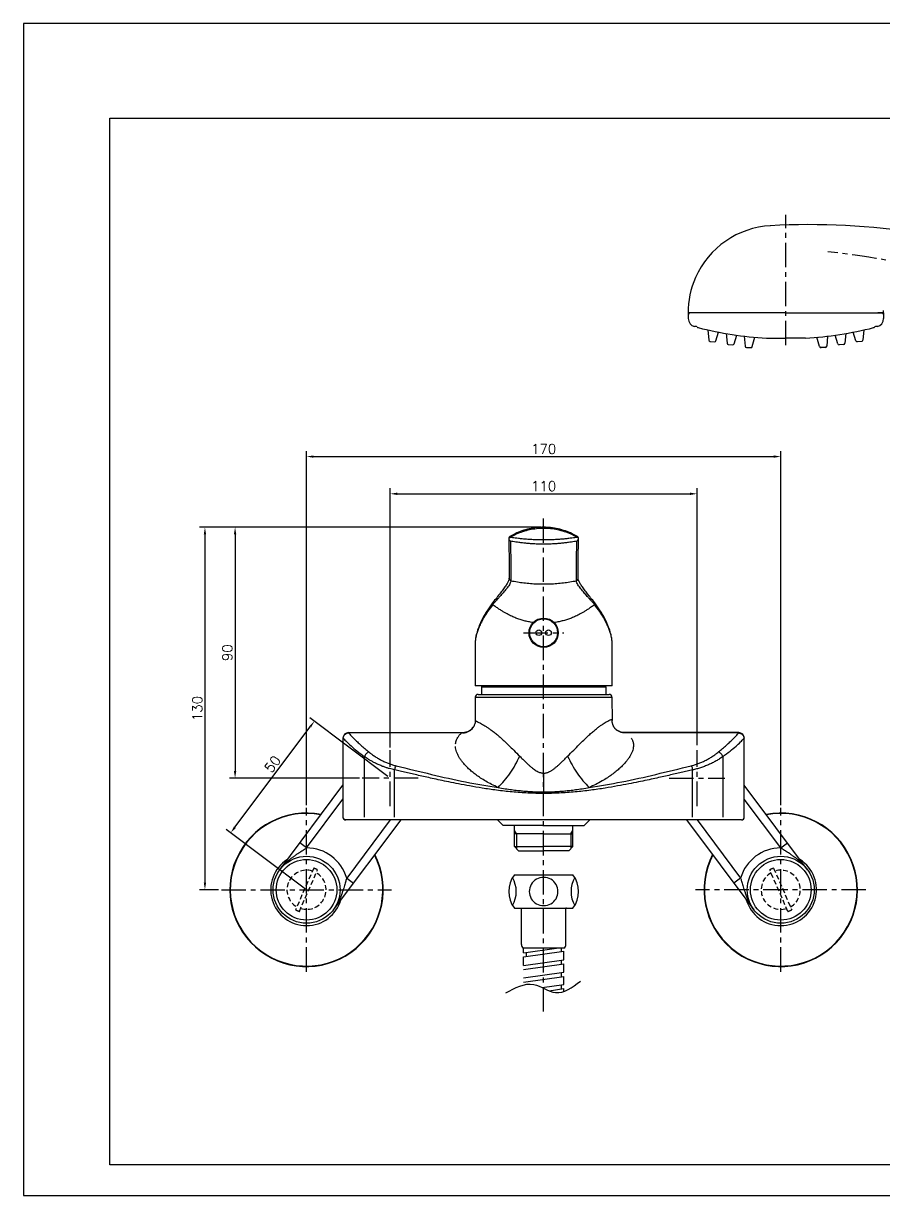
# Model space of a CAD drawing. Extents: x 2371 to 2965, y -825 to -405.
# Drawn here: x 2371 to 2679.3, y -825 to -405 of the extents above; entities that cross this region are included whole.
import ezdxf

# ---------------------------------------------------------------- set-up
doc = ezdxf.new("R2010")
doc.units = 0
doc.header["$LTSCALE"] = 7
doc.header["$MEASUREMENT"] = 0
doc.linetypes.add('CENTER', pattern=[2, 1.25, -0.25, 0.25, -0.25])
doc.linetypes.add('HIDDEN', pattern=[0.375, 0.25, -0.125])
doc.layers.get('0').update_dxf_attribs({"color": 2, "linetype": 'CONTINUOUS'})
for name, color, linetype in [('CENTER', 1, 'CENTER'), ('CL', 1, 'CENTER'), ('D', 2, 'CONTINUOUS'), ('DIM', 2, 'CONTINUOUS'), ('DWG', 7, 'CONTINUOUS'), ('HD', 6, 'HIDDEN')]:
    doc.layers.add(name, color=color, linetype=linetype)
doc.styles.add('GHS', font='ROMANS', dxfattribs={"bigfont": 'GHS'})

# ---------------------------------------------------------------- blocks, each defined once
blk = doc.blocks.new('BORDER')
for p, q in [((1.00000000000004, 1.00000000000004), (0, 1.00000000000004)), ((0, 1.00000000000004), (0, 0)), ((0, 0), (1.00000000000004, 0))]:
    blk.add_line(p, q)
blk = doc.blocks.new('양식')
at = {"color": 4}
for p, q in [((1219.000000906221, 385.9999992715987), (1768.000000906221, 385.9999992715987)), ((1219.000000906221, 10.99999927159866), (1219.000000906221, 385.9999992715987)), ((1768.000000906221, 10.99999927159865), (1219.000000906221, 10.99999927159865))]:
    blk.add_line(p, q, dxfattribs=at)
at = {"xscale": 594, "yscale": 420, "zscale": 594}
blk.add_blockref('BORDER', (1188.000000906221, -7.28401346350438e-07), dxfattribs=at)

msp = doc.modelspace()

# ---------------------------------------------------------------- linework, layer by layer
at = {"color": 7, "linetype": 'Continuous'}
for p, q in [((2493.244907516519, -689.4228592610724), (2493.244907418419, -667.7563861732724)), ((2621.672498803519, -667.7563861731725), (2621.672498802419, -689.4228592610724)), ((2504.048282221719, -689.4228592610724), (2504.048282223619, -672.4816127303724)), ((2610.869123998519, -689.4228592610724), (2610.869123998519, -672.4816127303724))]:
    msp.add_line(p, q, dxfattribs=at)
for points in [[(2532.958703111019, -654.6050325413725), (2533.042730803519, -654.7794564716725), (2533.291444002419, -654.9642165945725), (2533.690187463219, -655.1812869636725), (2534.218456813219, -655.4486075352725), (2534.854217228019, -655.7785811023724), (2535.589327559019, -656.1846710289725), (2536.412481588519, -656.6744690499725), (2537.318419869119, -657.2565934810724), (2538.311615513519, -657.9451054248724), (2539.392664763019, -658.7511307763724), (2540.572980988319, -659.6943517381725), (2541.870856852519, -660.8017845973724), (2543.299373062719, -662.0958111047725), (2544.891299951319, -663.6146390335724), (2546.738798711619, -665.4444971218725), (2548.870630167019, -667.5669159169724)], [(2566.047698449619, -667.5644397196725), (2568.226250445319, -665.3788783647725), (2570.160848171119, -663.4219290776724), (2571.835449899019, -661.7728721623724), (2573.312602122319, -660.3797060049725), (2574.635245694319, -659.1955700208724), (2575.827925269719, -658.1877593302725), (2576.906430017019, -657.3322209055724), (2577.882372333519, -656.6090755771725), (2578.760493521119, -656.0048755687725), (2579.543175240519, -655.5087030384724), (2580.230615394019, -655.1112036541725), (2580.818295479519, -654.8051792926725), (2581.297119995919, -654.5851473883724), (2581.655668290819, -654.4454866399725), (2581.873436282019, -654.3819856880724)], [(2487.534890005219, -659.2067255489725), (2488.463383792919, -660.2396006235724), (2489.522864734719, -661.3296643132725), (2490.698011593719, -662.4643779804725), (2491.976802615219, -663.6335652314724), (2493.351965256019, -664.8313005746725), (2494.818642199919, -666.0530107520725)], [(2525.873122399319, -663.1847026424724), (2525.994765276719, -662.4557985394724), (2526.241552592719, -661.6865955033725), (2526.644851722919, -660.8816164319725), (2527.237003553619, -660.0482488642724), (2528.045238970719, -659.1961720999724)], [(2620.098764022119, -666.0530107520725), (2621.567157773219, -664.8299024637724), (2622.943040516019, -663.6314352878725), (2624.221819261619, -662.4621468773724), (2625.396446717919, -661.3278141887724), (2626.455196722819, -660.2383455114724), (2627.383005100219, -659.2067256396724)], [(2485.607329600219, -661.1142419560724), (2486.878311286719, -662.4255454646724), (2488.432476157919, -663.8739374541725), (2490.554707326819, -665.6741426723725), (2493.244909389519, -667.7563861999724)], [(2588.873406103319, -661.0996145616724), (2589.092942845719, -661.4565578478724), (2589.267812946419, -661.8145917524724), (2589.425317517119, -662.2342678046724)], [(2589.425317517119, -662.2342678046724), (2589.573739297619, -662.8239300584725), (2589.643354064919, -663.4419288441725), (2589.632304471219, -664.0892850200725)], [(2621.672496773119, -667.7563862136725), (2624.293834064219, -665.7298894774725), (2626.415767463619, -663.9354848757724), (2627.992021155419, -662.4715093935724), (2629.310133238819, -661.1141799227725)], [(2504.048282223619, -672.4816127303724), (2503.119039282619, -672.2693995513724), (2502.163995048619, -672.0143059812725), (2501.148051855319, -671.7022199975725), (2500.042362175219, -671.3149061839724), (2498.827646377619, -670.8316064764724), (2497.540884699819, -670.2531045173724), (2496.343464342619, -669.6505141838725), (2495.337302406919, -669.0926648290724), (2494.507568262719, -668.5939646512725), (2493.820252992119, -668.1509287113724), (2493.244907418419, -667.7563861732724)], [(2494.818642622919, -666.0530173338724), (2494.314505992719, -666.3096331048724), (2493.861414430919, -666.6985222317725), (2493.490127621419, -667.1967229719725), (2493.244912032119, -667.7563859363725)], [(2494.818642199919, -666.0530107520725), (2495.874757400019, -666.8678564819725), (2497.028770161319, -667.6634095497724), (2498.253851926919, -668.4167032357724), (2499.519135703219, -669.1056624458724), (2500.796879365219, -669.7147060882725), (2502.070276772119, -670.2362653326725), (2503.324189535019, -670.6664326872725), (2504.541679524519, -671.0041958442724)], [(2541.122429987319, -678.7838987706724), (2538.787566768719, -677.6674295827725), (2536.698854785319, -676.5223158968724), (2534.859328701319, -675.3799192339725), (2533.255966181719, -674.2601854547725), (2531.843677212319, -673.1542404183724), (2530.582531652519, -672.0442724281725), (2529.516461948919, -670.9848110652724), (2528.623987529119, -669.9779475426725), (2527.838401112719, -668.9580537885724), (2527.202652784719, -667.9875626067725), (2526.678234421619, -667.0143956459725), (2526.275271388219, -666.0476645672725), (2525.999936055619, -665.0873177272724), (2525.859852273619, -664.1074938331725)], [(2541.122323087619, -678.7838630233724), (2543.346816737619, -676.3805061007724), (2545.426823496919, -673.6518364982725), (2547.287106795319, -670.6850197240725), (2548.870710868519, -667.5669949761724)], [(2548.870630167019, -667.5669159169724), (2549.940478133919, -668.6187822742725), (2550.914262087319, -669.5697643011724), (2551.811277668519, -670.4215163586724), (2552.644074998519, -671.1731626541724), (2553.420122583519, -671.8219438628724), (2554.144833076519, -672.3660677011725), (2554.820721509019, -672.8046715150724), (2555.448149383619, -673.1397104440724), (2556.027117178519, -673.3778089716724), (2556.557778915819, -673.5297412924724), (2557.034351111419, -673.6085198925724), (2557.458700721119, -673.6311220271724)], [(2557.458700721119, -673.6311220271724), (2557.995986618219, -673.5931153658724), (2558.488519392719, -673.4944079087725), (2558.945843148219, -673.3518733778725), (2559.347622474519, -673.1889429812725), (2559.731634019619, -673.0024091038724), (2560.108902397419, -672.7918184609724), (2560.485983380619, -672.5563840081725), (2560.844004935119, -672.3118195160724), (2561.212495733319, -672.0409900675725), (2561.593142123619, -671.7432847814724), (2561.983964065619, -671.4214687434725), (2562.375766403219, -671.0848566374724), (2562.782494125119, -670.7224473646725), (2563.204657670619, -670.3342118404724), (2563.633695835719, -669.9292861277725), (2564.077538672819, -669.5019707060725), (2564.540970926819, -669.0494455310725), (2565.020705891419, -668.5768717928725), (2565.521569757919, -668.0820955556725), (2566.047698449619, -667.5644397196725)], [(2566.047679153619, -667.5644827465725), (2567.630610733219, -670.6813946815724), (2569.466186368719, -673.6126829936725), (2571.541249344119, -676.3418771199724), (2573.798175045519, -678.7834287459724)], [(2589.501805293219, -664.9379165694725), (2589.247660426619, -665.8023870856724), (2588.847622579819, -666.7418934218724), (2588.298551338219, -667.7321143999724), (2587.629622447719, -668.7201244745725), (2586.810930525719, -669.7487073729725), (2585.862790836119, -670.7855632986724), (2584.761134316619, -671.8507163611724), (2583.443853506519, -672.9840509343725), (2581.950976206519, -674.1308884557724), (2580.287906753719, -675.2751838106725), (2578.384195108419, -676.4460878121724), (2576.178560796319, -677.6479794506724), (2573.798056683719, -678.7834696318724)], [(2589.632304471219, -664.0892850200725), (2589.601211604919, -664.3825492010725), (2589.556905855119, -664.6658450403725), (2589.501805293219, -664.9379165694725)], [(2610.375726697519, -671.0041958442724), (2611.588018365819, -670.6681099057724), (2612.837728667119, -670.2398266183724), (2614.111298340319, -669.7187949048724), (2615.395707845519, -669.1069733614725), (2616.666475346119, -668.4150136831724), (2617.890488569919, -667.6622068845725), (2619.042049553619, -666.8683547909724), (2620.098764022119, -666.0530107520725)], [(2621.672498803519, -667.7563861731725), (2620.532600282619, -668.5169293503724), (2619.288400133119, -669.2594576101725), (2617.962096761319, -669.9664472070724), (2616.575007929919, -670.6215459266724), (2615.152747461819, -671.2097689100725), (2613.718986547519, -671.7186727467724), (2612.285976961819, -672.1438182602725), (2610.869123998519, -672.4816127303724)], [(2621.672493773619, -667.7563859041725), (2621.435408398819, -667.2107211738725), (2621.076116920819, -666.7203063365724), (2620.615833031019, -666.3184344202724), (2620.098763513819, -666.0530183184725)], [(2504.048285351619, -672.4816128434725), (2504.187388979819, -671.9346216470725), (2504.356142250519, -671.4282433083724), (2504.541676087319, -671.0041964414725)], [(2504.541679524519, -671.0041958442724), (2517.288246427119, -674.0833664554724), (2529.495830349019, -676.7753022526724), (2541.122429987319, -678.7838987706724)], [(2573.798056683719, -678.7834696318724), (2585.432542228519, -676.7730880898724), (2597.638877551119, -674.0810793152724), (2610.375726697519, -671.0041958442724)], [(2610.375728338719, -671.0041970308724), (2610.559143418219, -671.4226804561724), (2610.727667250419, -671.9265933248724), (2610.869120193119, -672.4816130371725)], [(2610.869123998519, -672.4816127303724), (2608.868985059419, -672.9413011139725), (2606.794662182319, -673.4162309335725), (2604.628300961719, -673.9094207421724), (2602.351831805519, -674.4235246090724), (2599.943855051819, -674.9612156012724), (2597.362069629819, -675.5289346935724), (2594.553442397819, -676.1336474974725), (2591.446070998819, -676.7830210864724), (2587.954808788319, -677.4823361919724), (2583.988294500519, -678.2281078170724), (2579.458200073119, -679.0009006851725), (2574.334549285519, -679.7486169365724), (2568.739862311319, -680.3765436960724), (2563.067164103319, -680.7773169000724), (2557.455120628619, -680.9110211307724), (2551.841558851119, -680.7769022128724), (2546.168858181619, -680.3757372985724), (2540.575565190119, -679.7476631374724), (2535.453983050419, -679.0000660847725), (2530.926623660419, -678.2276584899724), (2526.961565327219, -677.4821358361725), (2523.471020349619, -676.7829560936724), (2520.363991208119, -676.1336534359724), (2517.555537499719, -675.5289790148724), (2514.973699538019, -674.9612481144725), (2512.565716042219, -674.4235565156724), (2510.289296826119, -673.9094644328725), (2508.122927491019, -673.4162726863725), (2506.048540061919, -672.9413285270724), (2504.048282223519, -672.4816127303724)], [(2557.458702217119, -673.6311220300724), (2557.458734938219, -675.9034428005724), (2557.458736771219, -678.1547794763725), (2557.458707685819, -680.3717851089724)], [(2541.122476043519, -678.7839436651724), (2543.665614905719, -679.2095214526724), (2545.991382992719, -679.5486655999724), (2548.076082208319, -679.8090016286725), (2549.919100913519, -680.0021435717724), (2551.559152138119, -680.1425369235725), (2553.016358457719, -680.2405872345724), (2554.303519777719, -680.3051617731725), (2555.451014669819, -680.3446995921724), (2556.491790904319, -680.3654995249725), (2557.458705171919, -680.3717850984725)], [(2557.458707685819, -680.3717851089724), (2558.426337525719, -680.3654929295725), (2559.467756101919, -680.3446702806724), (2560.615673423919, -680.3051004535724), (2561.902882811819, -680.2405018618724), (2563.359944827319, -680.1424404895724), (2565.000079065719, -680.0020218961724), (2566.842879190819, -679.8088902698724), (2568.927912736819, -679.5484990800725), (2571.254728239919, -679.2091695762724), (2573.797978914419, -678.7834675099724)]]:
    msp.add_spline(points, degree=3, dxfattribs=at)
at = {"layer": 'CENTER'}
for p, q in [((2472.459317982071, -744.7810906671701), (2472.459318038471, -686.0853588909057)), ((2642.460460201832, -744.7810908236896), (2642.460460253513, -686.0853590474252)), ((2441.973075281892, -715.4332247790506), (2502.973075281892, -715.4332247790506)), ((2672.946702956053, -715.4332249917078), (2611.946702956053, -715.4332248793825))]:
    msp.add_line(p, q, dxfattribs=at)
at = {"layer": 'CL'}
for p, q in [((2644.295681864478, -520.3274946284987), (2644.295681864479, -473.6257505058169)), ((2557.459889068261, -759.0963612492031), (2557.459889241794, -582.0315511678644)), ((2550.209870331861, -623.3228089029025), (2564.709870331861, -623.3228089029025)), ((2502.459889142603, -685.4228088083527), (2502.459889159794, -665.4228088083518)), ((2612.459889150601, -685.4228089096295), (2612.459889170239, -665.4228089096285)), ((2512.459889151198, -675.4228088169483), (2492.459889151198, -675.422808799757)), ((2602.45988916042, -675.4228088998105), (2622.45988916042, -675.4228089194474))]:
    msp.add_line(p, q, dxfattribs=at)
msp.add_arc((2636.762820899921, -720.7914718224197), 235, 46.08029544029414, 84.50192664620181, dxfattribs=at)
at = {"layer": 'D'}
for p, q in [((2547.681287713791, -695.4228242013577), (2546.981287713792, -694.21038863606)), ((2567.236287713789, -695.4228242013577), (2567.936287713788, -694.21038863606))]:
    msp.add_line(p, q, dxfattribs=at)
msp.add_spline([(2543.878886924076, -752.3888118495278), (2553.919297848393, -749.3717145443142), (2561.754303351949, -752.2727684510454), (2570.63397548918, -748.2112909112656)], degree=3, dxfattribs=at)
at = {"layer": 'DIM'}
for p, q in [((2547.681287713791, -695.4228242013559), (2547.681287713791, -700.6228242013566)), ((2567.236287713789, -695.4228242013559), (2567.236287713789, -700.6228242013566))]:
    msp.add_line(p, q, dxfattribs=at)
at = {"layer": 'DWG'}
for p, q in [((2679.296217361518, -508.7518139095486), (2679.296217361518, -507.908410892614)), ((2609.296217387198, -508.7518139095486), (2609.296217387198, -510.7377270013034)), ((2611.296217374356, -508.7518139095486), (2609.296217387198, -508.7518139095486)), ((2644.295681864478, -508.7518139095486), (2609.810202568173, -508.7518139095486)), ((2644.295681864478, -508.7518139095486), (2678.781089373819, -508.7518139095486)), ((2679.296217361518, -508.7518139095486), (2677.296217374356, -508.7518139095486)), ((2679.295146341759, -510.2515494368167), (2679.295110448276, -510.7524021371432)), ((2679.295146341759, -508.7518139095486), (2679.295146341759, -510.2515494368167)), ((2616.356973304277, -514.8379084341709), (2616.685055979162, -518.4765410635159)), ((2619.220778765424, -518.716264084072), (2620.17632325438, -515.6355953040352)), ((2622.875243221207, -516.1261656290058), (2623.184539047897, -519.5564409018775)), ((2665.71612050775, -516.1261656290058), (2665.406824681059, -519.5564409018775)), ((2669.370584963533, -518.716264084072), (2668.415040474577, -515.6355953040352)), ((2672.23439042468, -514.8379084341709), (2671.906307749795, -518.4765410635159)), ((2617.1394579193, -518.9297373287641), (2618.699645787467, -519.0662360801994)), ((2623.647640622537, -520.0103218432091), (2625.210031438555, -520.1195748519835)), ((2625.72246478201, -519.7689181797718), (2626.669712973129, -516.7149966062057)), ((2629.341988753938, -517.0597315737982), (2629.668740415651, -520.6409390837148)), ((2632.213274364046, -520.8128526706628), (2633.157835623263, -517.4528217333159)), ((2637.295645971093, -517.7483531161693), (2644.295645970996, -517.7483162567419)), ((2651.295645970898, -517.7483531161693), (2644.295645970996, -517.7483162567419)), ((2656.378089364911, -520.8128526706628), (2655.433528105694, -517.4528217333159)), ((2659.249374975019, -517.0597315737982), (2658.922623313307, -520.6409390837148)), ((2662.868898946947, -519.7689181797718), (2661.921650755828, -516.7149966062057)), ((2664.943723106419, -520.0103218432091), (2663.381332290402, -520.1195748519835)), ((2671.451905809657, -518.9297373287641), (2669.891717941489, -519.0662360801994)), ((2630.140504128831, -521.094822245383), (2631.705764213319, -521.1768540504113)), ((2658.450859600126, -521.094822245383), (2656.885599515638, -521.1768540504113)), ((2545.126665636761, -603.8345180743025), (2545.12665319476, -603.832067880402)), ((2569.792048849862, -603.8344448867018), (2569.792060174961, -603.8321981237021)), ((2539.152334548462, -612.6393056231017), (2539.152382808261, -612.6392448900023)), ((2575.766649293661, -612.6397333993017), (2575.766593689561, -612.6396634157016)), ((2532.959771024662, -626.3336935924025), (2532.959757242161, -626.3443149280018)), ((2532.959775129661, -626.323222260702), (2532.959762004861, -626.3335591152016)), ((2532.95977561176, -626.3305541614017), (2532.959762004861, -642.3228089029025)), ((2581.959764540661, -626.3445423244019), (2581.95974657716, -626.3242693339024)), ((2581.95976219126, -642.3228089029025), (2581.95976219126, -626.3355460782021)), ((2581.95976219126, -642.3228089029025), (2532.959762004861, -642.3228089029025)), ((2462.870575448991, -708.2365590957514), (2485.53368439539, -677.9972080617453)), ((2652.049202802204, -708.2365592699279), (2629.386093911487, -677.9972081941895)), ((2472.467866130692, -700.4332256300521), (2485.53368439539, -682.9995246320931)), ((2642.451912134873, -700.4332257865561), (2629.386093902276, -682.9995247645373)), ((2506.213414495427, -690.4228089029028), (2482.075575114892, -722.6298904624517)), ((2502.464390738483, -690.4228089029028), (2486.871615883292, -711.2282241508518)), ((2546.98128771379, -699.9228072821023), (2546.98128771379, -692.422807282105)), ((2567.93628771379, -699.9228072821023), (2567.93628771379, -692.422807282105)), ((2608.706363788571, -690.4228089972684), (2632.8442031098, -722.6298906012643)), ((2612.455387545515, -690.4228090041714), (2628.048162362395, -711.2282242808332)), ((2557.458787713791, -695.4228242013586), (2546.981287713792, -695.4228242013577)), ((2557.458787713791, -695.4228242013586), (2567.936287713788, -695.4228242013577)), ((2472.467866090492, -700.4332256835522), (2470.06724113229, -698.634059262752)), ((2546.98128771379, -699.9228072821023), (2557.458787713791, -699.9228072821023)), ((2548.48128771379, -701.4228072821023), (2546.98128771379, -699.9228072821023)), ((2567.93628771379, -699.9228072821023), (2557.458787713791, -699.9228072821023)), ((2566.43628771379, -701.4228072821023), (2567.93628771379, -699.9228072821023)), ((2642.451912175073, -700.4332258400563), (2644.852537136585, -698.6340594236761)), ((2548.48128771379, -701.4228072821023), (2557.458787713791, -701.4228072821023)), ((2566.43628771379, -701.4228072821023), (2557.458787713791, -701.4228072821023)), ((2486.871615839989, -711.228224208552), (2489.272240798191, -713.0273906294523)), ((2628.048162405697, -711.2282243385333), (2625.647537444182, -713.0273907550126))]:
    msp.add_line(p, q, dxfattribs=at)
at = {"layer": 'DWG', "color": 2}
for p, q in [((2472.459318038471, -685.0853588909057), (2472.459318038471, -558.2135074216302)), ((2642.460460253513, -685.085359040594), (2642.460460253513, -558.2135074216302)), ((2474.959318038471, -560.2135074216302), (2639.960460253513, -560.2135074216302)), ((2502.459889159794, -664.4228088083518), (2502.459889159794, -571.5393899921509)), ((2504.959889159794, -573.5393899921509), (2609.95988916042, -573.5393899921509)), ((2612.45988916042, -663.6454268603947), (2612.45988916042, -571.5393899921509)), ((2556.459889238577, -585.5265559378266), (2434.057760429825, -585.5265559378266)), ((2556.459183382462, -585.5265339752021), (2444.857562210111, -585.5265339752021)), ((2436.057760429825, -588.0265559378266), (2436.057760429825, -712.9332247790506)), ((2446.857562210111, -588.0265339752021), (2446.857562210111, -672.922808799757)), ((2501.659819656588, -674.822901479013), (2473.674291640757, -653.8388201145443)), ((2446.773627812398, -693.0488770073961), (2473.774662306629, -657.0388085097474)), ((2491.459889151198, -675.422808799757), (2444.857562210111, -675.422808799757)), ((2471.659248515662, -714.8333174497119), (2443.67372049983, -693.8492360852423)), ((2440.973075281892, -715.4332247790506), (2434.057760429825, -715.4332247790506))]:
    msp.add_line(p, q, dxfattribs=at)
at = {"layer": 'DWG', "color": 7, "linetype": 'Continuous'}
for p, q in [((2532.958348812854, -646.4228406876517), (2532.958348812854, -654.6050139680518)), ((2532.958475494192, -646.4228089029028), (2581.958475493791, -646.4228089029028)), ((2533.958503745389, -645.4228089029028), (2580.958651958119, -645.4228592610724)), ((2535.208475493791, -642.722808902903), (2579.708475493791, -642.722808902903)), ((2535.208475493791, -642.722808902903), (2535.208475493791, -645.4228089029028)), ((2579.708475493791, -642.722808902903), (2579.708475493791, -645.4228089029028)), ((2581.958348812454, -646.4228406876517), (2581.972975118453, -654.7903611932514)), ((2487.533684450989, -659.1135449201028), (2529.061796260474, -659.1135449201028)), ((2487.53368439579, -659.1135449201028), (2487.534662388191, -659.2066752873023)), ((2528.353533054842, -659.2066754797032), (2487.534662388191, -659.2066752873023)), ((2532.380671668454, -656.9320449228516), (2532.395285544053, -656.9066983768524)), ((2627.383266540992, -659.1135449201028), (2586.123445175688, -659.1135449201028)), ((2627.382810092991, -659.2066390441031), (2586.123445166488, -659.2066752817026)), ((2627.382810092991, -659.2066390441031), (2627.383266592189, -659.1135449201028)), ((2485.53368439539, -661.1135449201028), (2485.53368439539, -689.4228089029028)), ((2485.60707898619, -689.4228089029028), (2485.60707898619, -661.1141808697029)), ((2629.309872007392, -661.1141810321031), (2629.383266592589, -661.1135449201028)), ((2629.309872049389, -689.4228089029028), (2629.309872007392, -661.1141810321031)), ((2629.383266592589, -689.4228089029028), (2629.383266592589, -661.1135449201028)), ((2628.383266592589, -690.4228089029028), (2486.534308834989, -690.4228089029028)), ((2542.958787713791, -692.4228072821023), (2540.958787713793, -690.4228072821023)), ((2557.458787713791, -692.4228072821069), (2542.958787713791, -692.4228072821032)), ((2557.458787713791, -692.4228072821069), (2571.958787713789, -692.4228072821032)), ((2571.958787713789, -692.4228072821023), (2573.958787713787, -690.4228072821023)), ((2546.960249776041, -710.0517723010925), (2567.960249776041, -710.0517723010452)), ((2546.960249776059, -722.0517723010706), (2567.960249776059, -722.0517723010706)), ((2549.510249776058, -735.0371362438299), (2549.510249776058, -722.0517723010706)), ((2565.41024977606, -735.0371362438299), (2565.41024977606, -722.0517723010706)), ((2565.710249776059, -722.0517723010706), (2565.41024977606, -722.0517723010706)), ((2550.210249776059, -738.0214499766206), (2550.210249776059, -736.3517723010708)), ((2550.210249776059, -738.0214499766206), (2562.090623754806, -736.3517723010708)), ((2563.710249776059, -736.3517723010708), (2550.210249776059, -736.3517723010708)), ((2550.210249776059, -739.501967259065), (2564.710249776059, -737.4641251558804)), ((2551.210249776059, -737.8809091419188), (2551.210249776059, -739.3614264243623)), ((2563.710249776059, -736.3517723010708), (2563.710249776059, -737.6046659905832)), ((2564.710249776059, -736.3517723010708), (2563.710249776059, -736.3517723010708)), ((2564.710249776059, -740.4936078734362), (2564.710249776059, -737.4641251558804)), ((2550.210249776059, -742.5314499766208), (2550.210249776059, -739.501967259065)), ((2550.210249776059, -742.5314499766208), (2564.710249776059, -740.4936078734362)), ((2550.210249776059, -744.0119672590653), (2564.710249776059, -741.9741251558806)), ((2563.710249776059, -740.6341487081389), (2563.710249776059, -742.1146659905825)), ((2564.710249776059, -745.0036078734364), (2564.710249776059, -741.9741251558806)), ((2550.210249776059, -747.041449976621), (2564.710249776059, -745.0036078734364)), ((2550.210249776059, -748.5219672590655), (2564.710249776059, -746.48412515588)), ((2563.710249776059, -745.1099246318053), (2563.710249776059, -746.6246659905827)), ((2564.710249776059, -749.3806625472406), (2564.710249776059, -746.48412515588)), ((2556.93671398179, -750.4731617563565), (2564.710249776059, -749.3806625472406)), ((2559.388793256543, -751.6090617707695), (2564.710249776059, -750.8611798296841)), ((2563.710249776059, -749.4869793056095), (2563.710249776059, -751.0017206643869)), ((2564.710249776059, -751.8575938268876), (2564.710249776059, -750.8611798296841))]:
    msp.add_line(p, q, dxfattribs=at)
at = {"layer": 'DWG'}
for centre, radius in [((2557.459870331861, -623.3228089029025), 5.25), ((2557.459870331861, -623.3228089029025), 5), ((2555.709870331861, -623.3228089029025), 1), ((2559.209870331861, -623.3228089029025), 1), ((2472.473075281892, -715.4332247790506), 12), ((2472.473075281892, -715.4332247790506), 10.8571427275), ((2642.446702956053, -715.4332249355447), 12), ((2642.446702956053, -715.4332249355447), 10.8571427275)]:
    msp.add_circle(centre, radius, dxfattribs=at)
for centre, radius, start, end in [((2640.481328863862, -508.7518141420609), 31.3, 93.0337360052857, 156.0826633010282), ((2653.023350376685, -727.0918876429464), 250, 80.91733288945309, 93.28760573698304), ((2639.808338137893, -508.3325033143923), 30.51500178732057, 156.2900710275045, 180.7873335119201), ((2609.796181493715, -509.252666609876), 0.5, 90, 180), ((2612.296181493715, -510.7524021371432), 3, 180, 255.0860436325623), ((2676.295110448276, -510.7524021371432), 3, 284.9139563674377, 0), ((2678.795110448276, -509.252666609876), 0.5, 0, 90), ((2611.914204725474, -514.2285120942247), 0.6999999995399999, 41.15642256019405, 124.4667133804901), ((2612.968286663794, -513.3071482862547), 0.6999999995399999, 221.1564225699713, 260.4869563240099), ((2644.297322094444, -390.6010627374148), 127.3399266498757, 255.703765799321, 266.8480513883533), ((2644.294041634513, -390.6010627374148), 127.3399266498757, 273.1519486116467, 284.2962342006791), ((2675.623005278198, -513.3071482862547), 0.6999999995399999, 279.5304758376238, 318.8435774300287), ((2676.677087216518, -514.2285120942247), 0.6999999995399999, 55.53328661950994, 138.8435774398059), ((2617.183035790675, -518.4316399797185), 0.5, 185.1522260437275, 264.9999999999746), ((2618.743223658841, -518.5681387311538), 0.5, 264.9999999999746, 342.7674496736425), ((2623.68251885941, -519.5115398180792), 0.5, 185.1522260437275, 266.0000000000165), ((2625.244909675428, -519.6207928268536), 0.5, 266.0000000000165, 342.7674496736425), ((2630.166672106952, -520.5955074780054), 0.5, 185.2132689445924, 266.9999999999945), ((2658.424691622005, -520.5955074780054), 0.5, 273.0000000000054, 354.7867310554076), ((2663.346454053529, -519.6207928268536), 0.5, 197.2325503263575, 273.9999999999835), ((2664.908844869547, -519.5115398180792), 0.5, 273.9999999999835, 354.8477739562725), ((2669.848140070116, -518.5681387311538), 0.5, 197.2325503263575, 275.0000000000255), ((2671.408327938282, -518.4316399797185), 0.5, 275.0000000000255, 354.8477739562725), ((2631.73193219144, -520.6775392830345), 0.5, 266.9999999999945, 344.2984329745073), ((2656.859431537517, -520.6775392830345), 0.5, 195.7015670254927, 273.0000000000054), ((2472.473075281892, -715.4332247790506), 27.5, 79.0237883960165, 27.27620740989278), ((2472.473075281892, -715.4332247790506), 27.3478691126, 79.17698966821617, 27.12300399894304), ((2642.446702956053, -715.4332249355447), 27.5, 152.7237924845649, 100.9762114984574), ((2642.446702956053, -715.4332249355447), 27.3478691126, 152.876995895553, 100.8230102263132), ((2472.473075281892, -715.4332247790506), 15, 16.28010251960136, 90.01989749241035), ((2642.446702956053, -715.4332249355447), 15, 89.98010240206648, 163.7198973749119), ((2472.473075281892, -715.4332247790506), 12.8393454896, 122.3568953872252, 343.9431046127838), ((2642.446702956053, -715.4332249355447), 12.8393454896, 196.0568952816935, 57.643104507281)]:
    msp.add_arc(centre, radius, start, end, dxfattribs=at)
at = {"layer": 'DWG', "color": 7, "linetype": 'Continuous'}
for centre, radius, start, end in [((2557.208454610589, -642.7531217353024), 22, 178.879241748521, 179.921054640214), ((2557.70849637739, -642.7531217353024), 22, 0.07894535978601153, 1.120758251478964), ((2533.958600580592, -646.4228520265032), 0.999998254, 89.99915113753237, 179.9991511374803), ((2580.958350727791, -646.4228573005029), 0.9999980848, 0.0009518480799571065, 89.98274074020759), ((2487.53368439539, -661.1135449201028), 2, 90, 180), ((2627.383266592589, -661.1135449201028), 2, 0, 90), ((2486.53368439539, -689.4228089029028), 1, 180, 270), ((2628.383266592589, -689.4228089029028), 1, 270, 0), ((2554.960249776059, -716.0517723010706), 10, 143.1175034755789, 216.869897645818), ((2537.63974170037, -716.0517723010706), 10, 329.999999999997, 30.00000000000293), ((2557.342489663979, -716.073257239398), 5.022865559603478, 88.65658843621823, 271.3434115637297), ((2557.578009888135, -716.073257239398), 5.022865559603478, 268.6565884362703, 91.34341156372969), ((2577.280757851748, -716.0517723010706), 10, 149.9999999999971, 210.000000000003), ((2559.960249776059, -716.0517723010706), 10, 323.130102354182, 36.90834033727849), ((2551.009564190163, -735.0824825518793), 1.5, 178.2676346834207, 237.7999999999859), ((2563.910935361951, -735.0824825518793), 1.5, 302.200000000014, 1.732365316579277)]:
    msp.add_arc(centre, radius, start, end, dxfattribs=at)
at = {"layer": 'DWG'}
for points in [[(2557.459183635261, -585.5265364765017), (2554.966589601661, -585.6586643922018), (2552.28033284786, -586.1015501251021), (2549.683224017461, -586.8419646825022), (2547.22206024996, -587.8539663996024), (2545.34826519426, -588.8536665705022)], [(2557.45949522416, -585.9519864153025), (2554.91661986946, -586.0865032418022), (2552.395994544162, -586.4894089689022), (2549.937839799961, -587.1535927148024), (2547.590626851561, -588.0592973482024), (2545.495273575461, -589.1200406967017)], [(2569.570620258561, -588.8537903272016), (2567.713917943862, -587.8622497327023), (2565.254161429861, -586.8484825900022), (2562.657875553761, -586.1059545241022), (2559.97179560736, -585.660766486102), (2557.459183382462, -585.5265339752021)], [(2569.423653756761, -589.1201984977023), (2567.304941337859, -588.049007061002), (2564.932141707661, -587.1377219841023), (2562.44491417166, -586.4728734318022), (2559.92354316186, -586.0783106052021), (2557.45949522306, -585.951983510702)], [(2544.987273868361, -589.5263350887025), (2545.031034025762, -593.9948681719023), (2545.080746326361, -598.8205219754017), (2545.12680453306, -603.8320673209017)], [(2545.017301420261, -589.2735563375016), (2544.987361665162, -589.5263046339022)], [(2544.987361665162, -589.5263046339022), (2544.993163453761, -589.6268073849022), (2545.091015499462, -589.9770244691016), (2545.297989860861, -590.2860632483024), (2545.592950722061, -590.518668558302)], [(2545.348264310562, -588.8536818948022), (2545.342027252262, -588.8574132087023), (2545.235006904561, -588.9352924797021), (2545.143615135861, -589.0305808112024), (2545.070065314359, -589.1431984769023), (2545.017301420261, -589.2735563375016)], [(2545.017301420261, -589.2735563375016), (2545.146045813461, -589.2363837066022), (2545.277578199761, -589.2011110517022), (2545.411896066262, -589.1675558541018)], [(2557.459493671062, -590.0931336086022), (2555.251142048061, -590.0595234074025), (2553.17034337716, -589.9670603191024), (2551.36680122926, -589.8408004999018), (2549.819195952959, -589.7004775935019), (2548.478444669761, -589.556887124002), (2547.308234724662, -589.4167638845018), (2546.289342399461, -589.2855697710019), (2545.411896066262, -589.1675558541018)], [(2545.495273575461, -589.1200406967017), (2545.41228701096, -589.1674685849019)], [(2545.59294062226, -590.5186910651017), (2545.633430407361, -594.498274015902), (2545.682179224361, -599.1663635397025), (2545.736034239062, -604.6925201069024)], [(2557.460068115561, -591.6083518563017), (2555.280992976661, -591.569943126602), (2553.228608512562, -591.4639763616022), (2551.45091626176, -591.3183695372016), (2549.926768617761, -591.1552233470019), (2548.607121622861, -590.9866825018024), (2547.45612756746, -590.8204020220018), (2546.454810984562, -590.6626905956017), (2545.592950722061, -590.518668558302)], [(2569.50692756786, -589.1676513000019), (2568.628609866062, -589.2857775599022), (2567.608936748262, -589.4170578079019), (2566.438040651361, -589.5572340699017), (2565.096613814962, -589.7008478732022), (2563.548241394361, -589.8411652378016), (2561.744145647361, -589.9673535744022), (2559.664399388561, -590.0596434914022), (2557.459493671062, -590.0931332495019)], [(2569.325892434161, -590.5187849966022), (2568.463234370362, -590.6629315761019), (2567.461225795161, -590.8207313832016), (2566.309651768661, -590.9870591117023), (2564.989463511962, -591.1556126739023), (2563.464718793461, -591.3187413032018), (2561.68668156756, -591.4642639462025), (2559.635539049261, -591.5700474210024), (2557.460068115561, -591.6083519712018)], [(2569.182802077861, -604.6926228094025), (2569.236674718361, -599.1650411033023), (2569.28541062226, -594.4976207203025), (2569.325905386262, -590.5188138616021)], [(2569.325892434161, -590.5187849966022), (2569.620879377262, -590.2861775820019), (2569.82785311006, -589.9771336738021), (2569.925704675661, -589.6269161312019), (2569.93150667436, -589.5264098351025)], [(2569.506526613961, -589.1675618936023), (2569.423653756761, -589.1201984977023)], [(2569.901567538362, -589.2736659996025), (2569.77280879556, -589.2364892499016), (2569.641261585561, -589.2012141111016), (2569.50692756786, -589.1676513000019)], [(2569.901567538362, -589.2736659996025), (2569.84843250326, -589.1426028314025), (2569.77448954556, -589.029735698802), (2569.683056165861, -588.9347052830025), (2569.576426307061, -588.8572775058018), (2569.57062004036, -588.8538063842024)], [(2569.792061187562, -603.832198127602), (2569.838041351961, -598.8270231621017), (2569.88776488996, -594.0009796507019), (2569.931594299162, -589.5264402890024)], [(2569.93150667436, -589.5264098351025), (2569.901567538362, -589.2736659996025)], [(2545.126874358961, -603.8345160490024), (2545.03514299416, -604.3220551433022), (2544.657015453262, -605.1855260261017), (2544.00035688796, -606.2787397805022), (2543.10294766166, -607.5654736597024), (2541.981552187661, -609.0531975138018), (2540.632427508861, -610.7746036577017), (2539.15239390826, -612.6392537061018)], [(2545.735981317861, -604.6926189985023), (2545.630814117261, -605.183500129502), (2545.373897962061, -605.7732219788021), (2544.94740122196, -606.479731745202), (2544.39592189756, -607.2440246457016), (2543.80226418076, -607.9902899168018), (2543.203993272762, -608.7033902434022), (2542.638280802561, -609.3586366236021), (2542.093219459461, -609.9803181719025), (2541.51415431926, -610.6344296543019), (2540.84323195326, -611.3892619763018), (2540.075519537861, -612.254618019202), (2539.189689950961, -613.2612509257023)], [(2545.735981317861, -604.6926189985023), (2545.455705915962, -604.5246915293018), (2545.249638756761, -604.2797565042018), (2545.14057155296, -603.9849042781024), (2545.126717039861, -603.8345177444024)], [(2545.736038471661, -604.6924561565019), (2548.039521149161, -605.1066659907018), (2550.39441279826, -605.4334215699017), (2552.789155464759, -605.6680428798016), (2555.165599374261, -605.8054931747018), (2557.460079053761, -605.8496080703025)], [(2557.460079014361, -605.8495952576021), (2559.760123428361, -605.8051882305025), (2562.138800963461, -605.667295401602), (2564.532577609059, -605.4324444064022), (2566.884262501961, -605.1059109207025), (2569.182795150062, -604.6925868725019)], [(2569.182802077861, -604.6926228094025), (2569.46303657206, -604.5247179930019), (2569.66907585976, -604.2798167223017), (2569.778136286361, -603.9850001864023), (2569.79199747836, -603.8344445647025)], [(2575.72927172786, -613.2616612059018), (2574.840702187361, -612.2519065429022), (2574.069915129361, -611.3830875218017), (2573.396242054161, -610.6251341661017), (2572.814220183462, -609.9675851976025), (2572.266933045861, -609.343186975102), (2571.70509022616, -608.6921416664017), (2571.11979617086, -607.994382203602), (2570.535500970762, -607.2606176824019), (2569.978688474061, -606.4906945507017), (2569.54365281376, -605.7709202455025), (2569.286873405661, -605.180169250002), (2569.182852259961, -604.6927167945022)], [(2575.766591228861, -612.639665369902), (2574.295673661361, -610.7864979254017), (2572.945524615161, -609.0640208437025), (2571.823013262661, -607.5753568090021), (2570.92428912606, -606.2876934028017), (2570.265919007461, -605.1933382212018), (2569.885567215661, -604.3280261655017), (2569.792016334661, -603.8344441052021)], [(2539.15233443436, -612.6393055325024), (2537.161207511361, -615.4346735519019), (2535.573603548461, -618.1984202910024), (2534.407325838461, -620.7191292307024), (2533.597969496661, -622.9525466765025), (2533.114234368661, -624.8617236142017), (2532.959687653061, -626.3231327037018)], [(2539.18966563526, -613.2612521300024), (2539.09143925926, -613.0142908834022), (2539.083316120361, -612.7936968466018), (2539.152409213961, -612.6393641992025)], [(2575.72927172786, -613.2616612059018), (2575.827510721161, -613.0147110105016), (2575.835651814561, -612.7941251011024), (2575.766574678661, -612.639791927002)], [(2581.959850090561, -626.324188603702), (2581.80721803236, -624.8740950980017), (2581.32513752876, -622.9659796283021), (2580.51724560906, -620.7331245482018), (2579.352386799461, -618.2125139076023), (2577.766269505661, -615.4484510151023), (2575.766658765262, -612.6397258779024)], [(2539.189687829061, -613.2612518325021), (2537.316518305461, -615.763516211702), (2535.920082439961, -618.0189083585018), (2534.88079672696, -620.0162151021021), (2534.116536641661, -621.7621036302024), (2533.571658627461, -623.269461373602), (2533.214694096559, -624.531336782902), (2533.01923559046, -625.5482016388022), (2532.959774446461, -626.3232222590021)], [(2553.668709562362, -619.6909638014021), (2552.79570487626, -619.5514438024019), (2551.97850717616, -619.3913980393016), (2551.202165667961, -619.2154378457025), (2550.45096386906, -619.0232742035022), (2549.715112291562, -618.8135451631023), (2548.98591368356, -618.5841366921021), (2548.25870909056, -618.3333537157022), (2547.526133708361, -618.0578848007025), (2546.776461999159, -617.7516559274017), (2546.00279898496, -617.4092811166018), (2545.189529876261, -617.020161349902), (2544.32766298436, -616.5742991180022), (2543.41938733296, -616.0658398945023), (2542.456652236162, -615.4837569272021), (2541.43015259196, -614.8215928307017), (2540.339098844861, -614.0801463599017), (2539.189687829061, -613.2612518325021)], [(2575.729273500559, -613.2616616961021), (2574.58034099096, -614.0802050620022), (2573.490102506761, -614.8211090595022), (2572.465018012061, -615.4824126560023), (2571.504251066361, -616.0634458873018), (2570.59854066646, -616.5707054267021), (2569.73975847246, -617.0153062496018), (2568.929821570162, -617.4032527936023), (2568.159633601161, -617.7446045758023), (2567.413645659361, -618.0499369634025), (2566.685729389961, -618.3243651511019), (2565.965859168662, -618.5734856375019), (2565.244672074061, -618.801444935102), (2564.512159924061, -619.0114461590018), (2563.754921228261, -619.2063464770025), (2562.965843104361, -619.3861273470019), (2562.135688632961, -619.5493080553023), (2561.251004231061, -619.690935753002)], [(2581.959747654861, -626.3242693312021), (2581.90022367906, -625.549724499302), (2581.70461108786, -624.5323683492023), (2581.347446166061, -623.270028101102), (2580.802344412061, -621.7622484311022), (2580.037879098361, -620.0160575819017), (2578.998554058961, -618.0188025555025), (2577.60230422866, -615.7637648223016), (2575.729273500559, -613.2616616961021)], [(2532.959747078761, -626.3443902933021), (2532.959748072661, -628.5021280256022), (2532.95975078166, -635.216906453902), (2532.959753032761, -642.3131405207022)], [(2581.95976657816, -642.3160285632019), (2581.959768312461, -635.2169063538021), (2581.95977050096, -628.5021278514022), (2581.959771325661, -626.3440436919017)], [(2462.870576791991, -708.2365573036521), (2464.09046130939, -706.7664287366523), (2465.297337557489, -705.5548795775511), (2466.44202217629, -704.5635727828511), (2467.500414438791, -703.7455678266514), (2468.46955597359, -703.0558514650519), (2469.347930470192, -702.4640097856508), (2470.13301836849, -701.9512080378507), (2470.828553382589, -701.5025411168507), (2471.442858895092, -701.105954224652), (2471.985725941291, -700.7521346974507), (2472.467866090492, -700.4332256835522)], [(2652.049201459204, -708.2365574778286), (2650.829316944511, -706.7664289085823), (2649.622440698642, -705.5548797472592), (2648.477756081667, -704.563572950451), (2647.419363820673, -703.7455679923022), (2646.450222287143, -703.0558516289183), (2645.571847791633, -702.4640099478992), (2644.786759894278, -701.951208198654), (2644.091224881005, -701.5025412763733), (2643.476919369235, -701.1059543830432), (2642.934052323684, -700.7521348548424), (2642.451912175073, -700.4332258400563)], [(2486.871615839989, -711.228224208552), (2486.700509105491, -711.7815956007515), (2486.512910345091, -712.4031940109516), (2486.304299782891, -713.1054217737518), (2486.06849328389, -713.9001933310509), (2485.796260373392, -714.7987522957509), (2485.47434631139, -715.8087262076523), (2485.08396790489, -716.9328924183509), (2484.595595015389, -718.1781172016516), (2483.96556658589, -719.5536050837517), (2483.142472106591, -721.0493259536514), (2482.185646938391, -722.4815422449509)], [(2628.048162405697, -711.2282243385333), (2628.219269139177, -711.7815957310476), (2628.406867898431, -712.4031941415932), (2628.615478459338, -713.1054219047772), (2628.851284956874, -713.9001934625111), (2629.123517865721, -714.7987524277122), (2629.44543192586, -715.8087263402057), (2629.835810330291, -716.9328925516237), (2630.324183217499, -718.1781173358239), (2630.954211644466, -719.5536052190836), (2631.777306121012, -721.0493260904994), (2632.734131286574, -722.4815423835606)], [(2482.122454676091, -722.5670758497516), (2482.075576443991, -722.6298886889516)], [(2482.185646938391, -722.4815422449509), (2482.122454676091, -722.5670758497516)], [(2632.734131286574, -722.4815423835606), (2632.797323548715, -722.5670759884778)], [(2632.797323548715, -722.5670759884778), (2632.844201780701, -722.6298888277641)]]:
    msp.add_spline(points, degree=3, dxfattribs=at)
at = {"layer": 'DWG', "color": 7, "linetype": 'Continuous'}
for points in [[(2532.958348879254, -654.6049895712521), (2532.916603588053, -655.272492856452), (2532.789091270852, -655.9274835188525), (2532.603905209653, -656.4781878936518), (2532.396067392454, -656.9053280292518)], [(2582.828831764453, -657.3967192084518), (2582.831243984054, -657.4002374912515), (2582.774007731654, -657.3117727392518), (2582.692315620052, -657.1764443156525), (2582.594109456853, -656.9990479528523), (2582.492530252852, -656.7956951008517), (2582.391389732053, -656.5680226884514), (2582.294378280852, -656.3181109264523), (2582.204979268054, -656.0486235836514), (2582.126345096052, -655.7629422776525), (2582.060765119253, -655.4633464120515), (2582.009913953652, -655.150370946052), (2581.975624511253, -654.8260533736519), (2581.972975118453, -654.7903611932514)], [(2485.607091114189, -661.1141798757025), (2485.722113300189, -660.5938675749029), (2485.95037248739, -660.1466672377027), (2486.250708095789, -659.7899675945026), (2486.58556989259, -659.5280155277031), (2486.92428883379, -659.3525317285029), (2487.245748598989, -659.2508839897026), (2487.53417242099, -659.2066758317031)], [(2528.353533054842, -659.2066754797032), (2529.137308264852, -659.1645683184514), (2530.158327671254, -658.8823226548519), (2531.090833063654, -658.3634172240517), (2531.892047170053, -657.6227722748525), (2532.332992076854, -657.0122267260521)], [(2532.332963916853, -657.0122095820524), (2532.164845251253, -657.268357416452), (2531.568210320453, -657.9535518992515), (2530.894109237654, -658.4710229284518), (2530.197450720852, -658.8183799524521), (2529.521857677651, -659.0099150192517), (2529.061796260474, -659.1135449201028)], [(2532.337722120052, -657.0043761292517), (2532.332963916853, -657.0122095820524)], [(2532.332992076854, -657.0122267260521), (2532.380633186052, -656.9320225704513)], [(2532.380649553254, -656.9320320768519), (2532.337722120052, -657.0043761292517)], [(2586.123445166488, -659.2066752817026), (2585.779315903654, -659.1626317160525), (2584.756178354053, -658.879064949252), (2583.823584734853, -658.3599233676513), (2583.022148882052, -657.6191878664521), (2582.688194141652, -657.1767193840523)], [(2586.123445175688, -659.1135449201028), (2585.255089124452, -658.9749418676519), (2584.352396864853, -658.6482164244525), (2583.464488592452, -658.053272278852), (2582.722097723652, -657.2248213964521)], [(2627.38281036939, -659.2066433549024), (2627.55206479459, -659.2274857477031), (2627.714127095389, -659.2613288661031), (2627.87951569339, -659.3103381461032), (2628.055968915791, -659.3797980893031), (2628.24613242259, -659.4763313341026), (2628.44939267379, -659.6083618489027), (2628.661186393789, -659.7852754429031), (2628.86418841339, -660.0066969233029), (2629.03838867579, -660.2611961033025), (2629.171978192191, -660.5340772045028), (2629.263001771791, -660.8198061337033), (2629.30989507899, -661.1138618665026)], [(2485.53368439819, -661.1135449201028), (2485.566367529789, -661.1136335861028), (2485.60707898619, -661.1141808697029)], [(2485.65508799859, -689.7345655037033), (2485.60707894139, -689.4228089029028)], [(2486.17789760499, -690.3360487253029), (2486.004141542189, -690.2318070653026), (2485.791348486191, -690.0110155949031), (2485.65508799859, -689.7345655037033)], [(2486.36932952419, -690.4007214533029), (2486.271842146989, -690.3735740033025), (2486.17789760499, -690.3360487253029)], [(2486.57038162659, -690.4228089029028), (2486.36932952419, -690.4007214533029)], [(2628.34656954899, -690.4228089029028), (2628.547232062991, -690.4008071173029)], [(2628.547232062991, -690.4008071173029), (2628.64330098059, -690.374183703303), (2628.734661375789, -690.3380741649024)], [(2628.734661375789, -690.3380741649024), (2628.903353782591, -690.2388490173024), (2629.11675743659, -690.0234369409026), (2629.259312770189, -689.7425214065032)], [(2629.259312770189, -689.7425214065032), (2629.30987210179, -689.4228089029028)]]:
    msp.add_spline(points, degree=3, dxfattribs=at)
at = {"layer": 'DWG', "color": 2}
for points in [[(2474.959318038471, -559.7968407549632), (2474.959318038471, -560.6301740882963), (2472.459318038471, -560.2135074216302)], [(2639.960460253513, -559.7968407549632), (2639.960460253513, -560.6301740882963), (2642.460460253513, -560.2135074216302)], [(2504.959889159794, -573.1227233254839), (2504.959889159794, -573.9560566588169), (2502.459889159794, -573.5393899921509)], [(2609.95988916042, -573.1227233254839), (2609.95988916042, -573.9560566588169), (2612.45988916042, -573.5393899921509)], [(2435.641093763157, -588.0265559378266), (2436.474427096493, -588.0265559378266), (2436.057760429825, -585.5265559378266)], [(2446.440895543443, -588.0265339752021), (2447.274228876779, -588.0265339752021), (2446.857562210111, -585.5265339752021)], [(2473.441300017208, -656.7888471225223), (2474.108024596049, -657.2887698969724), (2475.274430629977, -655.0386347732227)], [(2446.440895543443, -672.922808799757), (2447.274228876779, -672.922808799757), (2446.857562210111, -675.422808799757)], [(2446.440265522977, -692.7989156201719), (2447.106990101818, -693.2988383946202), (2445.273859489049, -695.0490507439207)], [(2435.641093763157, -712.9332247790506), (2436.474427096493, -712.9332247790506), (2436.057760429825, -715.4332247790506)]]:
    msp.add_solid(points, dxfattribs=at)
at = {"layer": 'HD'}
for p, q in [((2475.040362376922, -707.6743392521902), (2468.530767589904, -722.5922476241857)), ((2469.905577939628, -723.1921613696994), (2476.415172726747, -708.2742529976966)), ((2645.014200989443, -723.1921612974946), (2638.504604873511, -708.274253505332)), ((2639.879415169902, -707.6743396373648), (2646.389011285728, -722.5922474295193))]:
    msp.add_line(p, q, dxfattribs=at)
for centre, radius, start, end in [((2472.472960835479, -715.4332523840684), 7.0179491924, 72.56026466697718, 240.2905678585127), ((2472.472960835479, -715.4332523840684), 7.0179491924, 252.5602646669772, 60.29056785851268), ((2472.472970158278, -715.4332503109953), 8.1726497308, 61.16000279834151, 71.690829727121), ((2642.446817402468, -715.4332525405524), 7.0179491924, 119.709437245052, 287.4397404366986), ((2642.446808079667, -715.4332504674793), 8.1726497308, 108.3091753764522, 118.8400023053028), ((2642.446817402468, -715.4332525405524), 7.0179491924, 299.7094372450521, 107.4397404366986), ((2472.472970158278, -715.4332503109953), 8.1726497308, 241.1600027983415, 251.690829727121), ((2642.446808079667, -715.4332504674793), 8.1726497308, 288.3091753764522, 298.8400023053028)]:
    msp.add_arc(centre, radius, start, end, dxfattribs=at)

# ---------------------------------------------------------------- block references
at = {"layer": 'DIM'}
msp.add_blockref('양식', (1183.000003673329, -824.9999995110306), dxfattribs=at)

# ---------------------------------------------------------------- texts
at = {"layer": 'DWG', "color": 2, "char_height": 3.5, "attachment_point": 5, "style": 'GHS'}
for s, insert in [('\\A1;170', (2557.459889145992, -557.4635074216302)), ('\\A1;110', (2557.459889160107, -570.7893899921509))]:
    msp.add_mtext(s, dxfattribs=dict(at, insert=insert))
for s, insert, rotation in [('\\A1;90', (2444.107562210111, -630.4746713874791), 90), ('\\A1;130', (2433.307760429825, -650.4798903584386), 90), ('\\A1;50', (2460.307125796391, -670.4158164856734), 53.13673911307976)]:
    msp.add_mtext(s, dxfattribs=dict(at, insert=insert, rotation=rotation))

doc.saveas('drawing.dxf')
